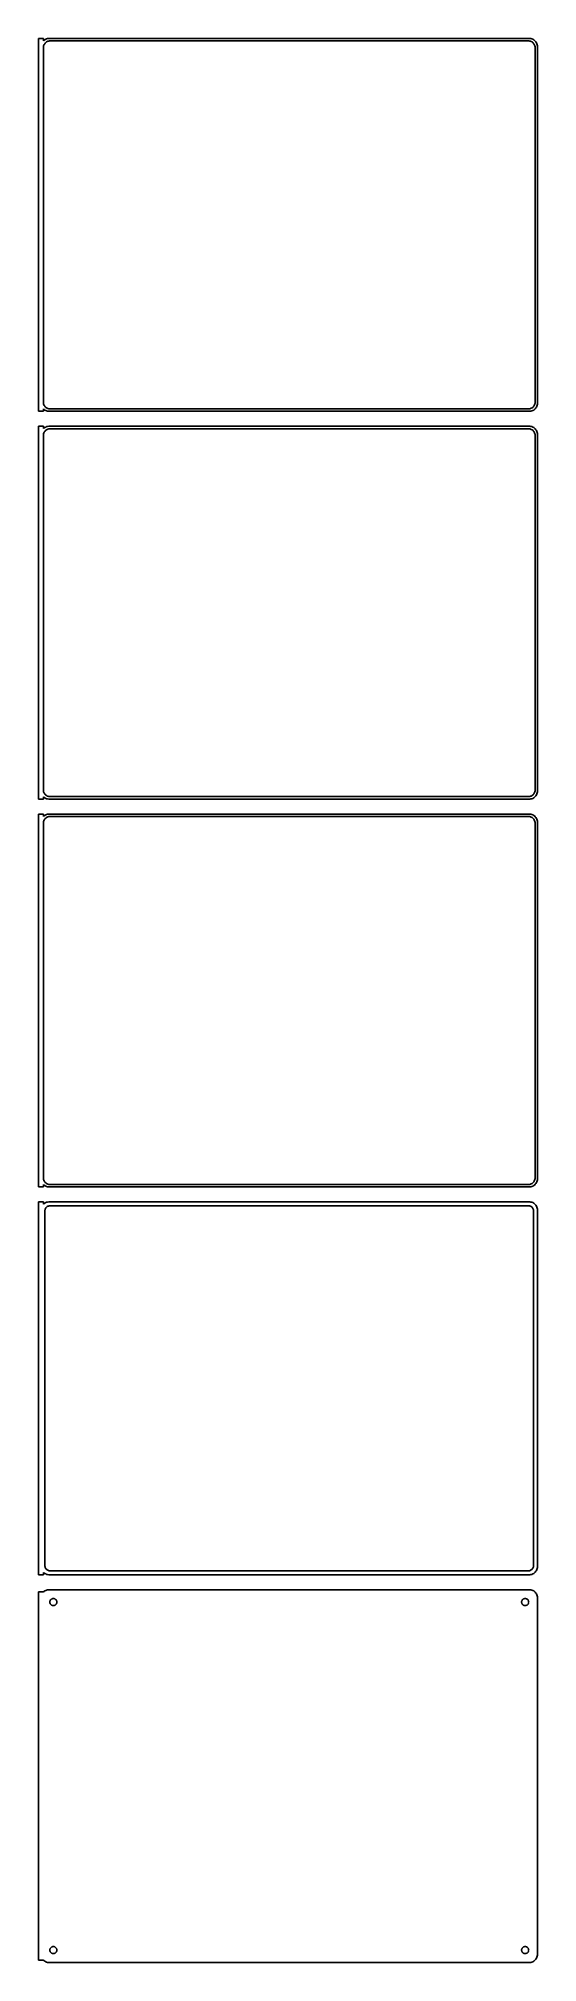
# Model space of a CAD drawing. Header units: metres. Extents: x -152 to 150, y 1058 to 2218.
import ezdxf

# ---------------------------------------------------------------- set-up
doc = ezdxf.new("R2010")
doc.units = ezdxf.units.M

msp = doc.modelspace()

# ---------------------------------------------------------------- linework, layer by layer
for p, q in [((-148.5, 2218.49), (-151.5, 2218.49)), ((-151.5, 2218.49), (-151.5, 1993.51)), ((-148.5, 2217.06), (-148.5, 2218.49)), ((-147.679, 2217.72), (-148.187, 2217.35)), ((-147.129, 2218.02), (-147.679, 2217.72)), ((-146.545, 2218.26), (-147.129, 2218.02)), ((-145.937, 2218.41), (-146.545, 2218.26)), ((-145.314, 2218.49), (-145.937, 2218.41)), ((145.314, 2218.49), (-145.314, 2218.49)), ((145.937, 2218.41), (145.314, 2218.49)), ((146.545, 2218.26), (145.937, 2218.41)), ((147.129, 2218.02), (146.545, 2218.26)), ((147.679, 2217.72), (147.129, 2218.02)), ((148.187, 2217.35), (147.679, 2217.72)), ((-148.187, 2217.35), (-148.5, 2217.06)), ((-148.5, 2213), (-148.468, 2213.5)), ((-148.5, 1999), (-148.5, 2213)), ((-148.468, 2213.5), (-148.374, 2213.99)), ((-148.374, 2213.99), (-148.219, 2214.47)), ((-148.219, 2214.47), (-148.005, 2214.93)), ((-148.005, 2214.93), (-147.736, 2215.35)), ((-147.736, 2215.35), (-147.416, 2215.74)), ((-147.416, 2215.74), (-147.05, 2216.08)), ((-147.05, 2216.08), (-146.643, 2216.38)), ((-146.643, 2216.38), (-146.203, 2216.62)), ((-146.203, 2216.62), (-145.736, 2216.8)), ((-145.736, 2216.8), (-145.25, 2216.93)), ((-145.25, 2216.93), (-144.751, 2216.99)), ((-144.751, 2216.99), (144.751, 2216.99)), ((144.751, 2216.99), (145.25, 2216.93)), ((145.25, 2216.93), (145.736, 2216.8)), ((145.736, 2216.8), (146.203, 2216.62)), ((146.203, 2216.62), (146.643, 2216.38)), ((146.643, 2216.38), (147.05, 2216.08)), ((147.05, 2216.08), (147.416, 2215.74)), ((147.416, 2215.74), (147.736, 2215.35)), ((147.736, 2215.35), (148.005, 2214.93)), ((148.005, 2214.93), (148.219, 2214.47)), ((148.645, 2216.92), (148.187, 2217.35)), ((148.219, 2214.47), (148.374, 2213.99)), ((148.374, 2213.99), (148.468, 2213.5)), ((148.468, 2213.5), (148.5, 2213)), ((148.5, 2213), (148.5, 1999)), ((149.045, 2216.44), (148.645, 2216.92)), ((149.382, 2215.91), (149.045, 2216.44)), ((149.649, 2215.34), (149.382, 2215.91)), ((149.843, 2214.74), (149.649, 2215.34)), ((149.961, 2214.13), (149.843, 2214.74)), ((150, 2213.5), (149.961, 2214.13)), ((150, 1998.5), (150, 2213.5)), ((-148.468, 1998.5), (-148.5, 1999)), ((-148.374, 1998.01), (-148.468, 1998.5)), ((-148.219, 1997.53), (-148.374, 1998.01)), ((-148.005, 1997.07), (-148.219, 1997.53)), ((-147.736, 1996.65), (-148.005, 1997.07)), ((148.005, 1997.07), (147.736, 1996.65)), ((148.219, 1997.53), (148.005, 1997.07)), ((148.374, 1998.01), (148.219, 1997.53)), ((148.468, 1998.5), (148.374, 1998.01)), ((148.5, 1999), (148.468, 1998.5)), ((149.649, 1996.66), (149.843, 1997.26)), ((149.843, 1997.26), (149.961, 1997.87)), ((149.961, 1997.87), (150, 1998.5)), ((-151.5, 1993.51), (-148.5, 1993.51)), ((-148.5, 1994.94), (-148.187, 1994.65)), ((-148.5, 1993.51), (-148.5, 1994.94)), ((-148.187, 1994.65), (-147.679, 1994.28)), ((-147.416, 1996.26), (-147.736, 1996.65)), ((-147.679, 1994.28), (-147.129, 1993.98)), ((-147.05, 1995.92), (-147.416, 1996.26)), ((-147.129, 1993.98), (-146.545, 1993.74)), ((-146.643, 1995.62), (-147.05, 1995.92)), ((-146.203, 1995.38), (-146.643, 1995.62)), ((-146.545, 1993.74), (-145.937, 1993.59)), ((-145.736, 1995.2), (-146.203, 1995.38)), ((-145.937, 1993.59), (-145.314, 1993.51)), ((-145.25, 1995.07), (-145.736, 1995.2)), ((-145.314, 1993.51), (145.314, 1993.51)), ((-144.751, 1995.01), (-145.25, 1995.07)), ((144.751, 1995.01), (-144.751, 1995.01)), ((145.25, 1995.07), (144.751, 1995.01)), ((145.736, 1995.2), (145.25, 1995.07)), ((145.314, 1993.51), (145.937, 1993.59)), ((146.203, 1995.38), (145.736, 1995.2)), ((145.937, 1993.59), (146.545, 1993.74)), ((146.643, 1995.62), (146.203, 1995.38)), ((146.545, 1993.74), (147.129, 1993.98)), ((147.05, 1995.92), (146.643, 1995.62)), ((147.416, 1996.26), (147.05, 1995.92)), ((147.129, 1993.98), (147.679, 1994.28)), ((147.736, 1996.65), (147.416, 1996.26)), ((147.679, 1994.28), (148.187, 1994.65)), ((148.187, 1994.65), (148.645, 1995.08)), ((148.645, 1995.08), (149.045, 1995.56)), ((149.045, 1995.56), (149.382, 1996.09)), ((149.382, 1996.09), (149.649, 1996.66)), ((-148.5, 1984.49), (-151.5, 1984.49)), ((-151.5, 1984.49), (-151.5, 1759.51)), ((-148.5, 1983.06), (-148.5, 1984.49)), ((-148.187, 1983.35), (-148.5, 1983.06)), ((-148.5, 1979), (-148.468, 1979.5)), ((-148.5, 1765), (-148.5, 1979)), ((-148.468, 1979.5), (-148.374, 1979.99)), ((-148.374, 1979.99), (-148.219, 1980.47)), ((-148.219, 1980.47), (-148.005, 1980.93)), ((-147.679, 1983.72), (-148.187, 1983.35)), ((-148.005, 1980.93), (-147.736, 1981.35)), ((-147.736, 1981.35), (-147.416, 1981.74)), ((-147.129, 1984.02), (-147.679, 1983.72)), ((-147.416, 1981.74), (-147.05, 1982.08)), ((-146.545, 1984.26), (-147.129, 1984.02)), ((-147.05, 1982.08), (-146.643, 1982.38)), ((-146.643, 1982.38), (-146.203, 1982.62)), ((-145.937, 1984.41), (-146.545, 1984.26)), ((-146.203, 1982.62), (-145.736, 1982.8)), ((-145.314, 1984.49), (-145.937, 1984.41)), ((-145.736, 1982.8), (-145.25, 1982.93)), ((145.314, 1984.49), (-145.314, 1984.49)), ((-145.25, 1982.93), (-144.751, 1982.99)), ((-144.751, 1982.99), (144.751, 1982.99)), ((144.751, 1982.99), (145.25, 1982.93)), ((145.25, 1982.93), (145.736, 1982.8)), ((145.937, 1984.41), (145.314, 1984.49)), ((145.736, 1982.8), (146.203, 1982.62)), ((146.545, 1984.26), (145.937, 1984.41)), ((146.203, 1982.62), (146.643, 1982.38)), ((147.129, 1984.02), (146.545, 1984.26)), ((146.643, 1982.38), (147.05, 1982.08)), ((147.05, 1982.08), (147.416, 1981.74)), ((147.679, 1983.72), (147.129, 1984.02)), ((147.416, 1981.74), (147.736, 1981.35)), ((148.187, 1983.35), (147.679, 1983.72)), ((147.736, 1981.35), (148.005, 1980.93)), ((148.005, 1980.93), (148.219, 1980.47)), ((148.645, 1982.92), (148.187, 1983.35)), ((148.219, 1980.47), (148.374, 1979.99)), ((148.374, 1979.99), (148.468, 1979.5)), ((148.468, 1979.5), (148.5, 1979)), ((148.5, 1979), (148.5, 1765)), ((149.045, 1982.44), (148.645, 1982.92)), ((149.382, 1981.91), (149.045, 1982.44)), ((149.649, 1981.34), (149.382, 1981.91)), ((149.843, 1980.74), (149.649, 1981.34)), ((149.961, 1980.13), (149.843, 1980.74)), ((150, 1979.5), (149.961, 1980.13)), ((150, 1764.5), (150, 1979.5)), ((-148.468, 1764.5), (-148.5, 1765)), ((148.5, 1765), (148.468, 1764.5)), ((-151.5, 1759.51), (-148.5, 1759.51)), ((-148.5, 1760.94), (-148.187, 1760.65)), ((-148.5, 1759.51), (-148.5, 1760.94)), ((-148.374, 1764.01), (-148.468, 1764.5)), ((-148.219, 1763.53), (-148.374, 1764.01)), ((-148.005, 1763.07), (-148.219, 1763.53)), ((-148.187, 1760.65), (-147.679, 1760.28)), ((-147.736, 1762.65), (-148.005, 1763.07)), ((-147.416, 1762.26), (-147.736, 1762.65)), ((-147.679, 1760.28), (-147.129, 1759.98)), ((-147.05, 1761.92), (-147.416, 1762.26)), ((-147.129, 1759.98), (-146.545, 1759.74)), ((-146.643, 1761.62), (-147.05, 1761.92)), ((-146.203, 1761.38), (-146.643, 1761.62)), ((-146.545, 1759.74), (-145.937, 1759.59)), ((-145.736, 1761.2), (-146.203, 1761.38)), ((-145.937, 1759.59), (-145.314, 1759.51)), ((-145.25, 1761.07), (-145.736, 1761.2)), ((-145.314, 1759.51), (145.314, 1759.51)), ((-144.751, 1761.01), (-145.25, 1761.07)), ((144.751, 1761.01), (-144.751, 1761.01)), ((145.25, 1761.07), (144.751, 1761.01)), ((145.736, 1761.2), (145.25, 1761.07)), ((145.314, 1759.51), (145.937, 1759.59)), ((146.203, 1761.38), (145.736, 1761.2)), ((145.937, 1759.59), (146.545, 1759.74)), ((146.643, 1761.62), (146.203, 1761.38)), ((146.545, 1759.74), (147.129, 1759.98)), ((147.05, 1761.92), (146.643, 1761.62)), ((147.416, 1762.26), (147.05, 1761.92)), ((147.129, 1759.98), (147.679, 1760.28)), ((147.736, 1762.65), (147.416, 1762.26)), ((147.679, 1760.28), (148.187, 1760.65)), ((148.005, 1763.07), (147.736, 1762.65)), ((148.219, 1763.53), (148.005, 1763.07)), ((148.187, 1760.65), (148.645, 1761.08)), ((148.374, 1764.01), (148.219, 1763.53)), ((148.468, 1764.5), (148.374, 1764.01)), ((148.645, 1761.08), (149.045, 1761.56)), ((149.045, 1761.56), (149.382, 1762.09)), ((149.382, 1762.09), (149.649, 1762.66)), ((149.649, 1762.66), (149.843, 1763.26)), ((149.843, 1763.26), (149.961, 1763.87)), ((149.961, 1763.87), (150, 1764.5)), ((-148.5, 1750.49), (-151.5, 1750.49)), ((-151.5, 1750.49), (-151.5, 1525.51)), ((-148.5, 1749.06), (-148.5, 1750.49)), ((-148.187, 1749.35), (-148.5, 1749.06)), ((-148.5, 1745), (-148.468, 1745.5)), ((-148.5, 1531), (-148.5, 1745)), ((-148.468, 1745.5), (-148.374, 1745.99)), ((-148.374, 1745.99), (-148.219, 1746.47)), ((-148.219, 1746.47), (-148.005, 1746.93)), ((-147.679, 1749.72), (-148.187, 1749.35)), ((-148.005, 1746.93), (-147.736, 1747.35)), ((-147.736, 1747.35), (-147.416, 1747.74)), ((-147.129, 1750.02), (-147.679, 1749.72)), ((-147.416, 1747.74), (-147.05, 1748.08)), ((-146.545, 1750.26), (-147.129, 1750.02)), ((-147.05, 1748.08), (-146.643, 1748.38)), ((-146.643, 1748.38), (-146.203, 1748.62)), ((-145.937, 1750.41), (-146.545, 1750.26)), ((-146.203, 1748.62), (-145.736, 1748.8)), ((-145.314, 1750.49), (-145.937, 1750.41)), ((-145.736, 1748.8), (-145.25, 1748.93)), ((145.314, 1750.49), (-145.314, 1750.49)), ((-145.25, 1748.93), (-144.751, 1748.99)), ((-144.751, 1748.99), (144.751, 1748.99)), ((144.751, 1748.99), (145.25, 1748.93)), ((145.25, 1748.93), (145.736, 1748.8)), ((145.937, 1750.41), (145.314, 1750.49)), ((145.736, 1748.8), (146.203, 1748.62)), ((146.545, 1750.26), (145.937, 1750.41)), ((146.203, 1748.62), (146.643, 1748.38)), ((147.129, 1750.02), (146.545, 1750.26)), ((146.643, 1748.38), (147.05, 1748.08)), ((147.05, 1748.08), (147.416, 1747.74)), ((147.679, 1749.72), (147.129, 1750.02)), ((147.416, 1747.74), (147.736, 1747.35)), ((148.187, 1749.35), (147.679, 1749.72)), ((147.736, 1747.35), (148.005, 1746.93)), ((148.005, 1746.93), (148.219, 1746.47)), ((148.645, 1748.92), (148.187, 1749.35)), ((148.219, 1746.47), (148.374, 1745.99)), ((148.374, 1745.99), (148.468, 1745.5)), ((148.468, 1745.5), (148.5, 1745)), ((148.5, 1745), (148.5, 1531)), ((149.045, 1748.44), (148.645, 1748.92)), ((149.382, 1747.91), (149.045, 1748.44)), ((149.649, 1747.34), (149.382, 1747.91)), ((149.843, 1746.74), (149.649, 1747.34)), ((149.961, 1746.13), (149.843, 1746.74)), ((150, 1745.5), (149.961, 1746.13)), ((150, 1530.5), (150, 1745.5)), ((-151.5, 1525.51), (-148.5, 1525.51)), ((-148.468, 1530.5), (-148.5, 1531)), ((-148.5, 1526.94), (-148.187, 1526.65)), ((-148.5, 1525.51), (-148.5, 1526.94)), ((-148.374, 1530.01), (-148.468, 1530.5)), ((-148.219, 1529.53), (-148.374, 1530.01)), ((-148.005, 1529.07), (-148.219, 1529.53)), ((-148.187, 1526.65), (-147.679, 1526.28)), ((-147.736, 1528.65), (-148.005, 1529.07)), ((-147.416, 1528.26), (-147.736, 1528.65)), ((-147.679, 1526.28), (-147.129, 1525.98)), ((-147.05, 1527.92), (-147.416, 1528.26)), ((-147.129, 1525.98), (-146.545, 1525.74)), ((-146.643, 1527.62), (-147.05, 1527.92)), ((-146.203, 1527.38), (-146.643, 1527.62)), ((-146.545, 1525.74), (-145.937, 1525.59)), ((-145.736, 1527.2), (-146.203, 1527.38)), ((-145.937, 1525.59), (-145.314, 1525.51)), ((-145.25, 1527.07), (-145.736, 1527.2)), ((-145.314, 1525.51), (145.314, 1525.51)), ((-144.751, 1527.01), (-145.25, 1527.07)), ((144.751, 1527.01), (-144.751, 1527.01)), ((145.25, 1527.07), (144.751, 1527.01)), ((145.736, 1527.2), (145.25, 1527.07)), ((145.314, 1525.51), (145.937, 1525.59)), ((146.203, 1527.38), (145.736, 1527.2)), ((145.937, 1525.59), (146.545, 1525.74)), ((146.643, 1527.62), (146.203, 1527.38)), ((146.545, 1525.74), (147.129, 1525.98)), ((147.05, 1527.92), (146.643, 1527.62)), ((147.416, 1528.26), (147.05, 1527.92)), ((147.129, 1525.98), (147.679, 1526.28)), ((147.736, 1528.65), (147.416, 1528.26)), ((147.679, 1526.28), (148.187, 1526.65)), ((148.005, 1529.07), (147.736, 1528.65)), ((148.219, 1529.53), (148.005, 1529.07)), ((148.187, 1526.65), (148.645, 1527.08)), ((148.374, 1530.01), (148.219, 1529.53)), ((148.468, 1530.5), (148.374, 1530.01)), ((148.5, 1531), (148.468, 1530.5)), ((148.645, 1527.08), (149.045, 1527.56)), ((149.045, 1527.56), (149.382, 1528.09)), ((149.382, 1528.09), (149.649, 1528.66)), ((149.649, 1528.66), (149.843, 1529.26)), ((149.843, 1529.26), (149.961, 1529.87)), ((149.961, 1529.87), (150, 1530.5)), ((-148.5, 1516.48), (-151.5, 1516.48)), ((-151.5, 1516.48), (-151.5, 1291.52)), ((-148.5, 1515.06), (-148.5, 1516.48)), ((-148.187, 1515.35), (-148.5, 1515.06)), ((-147.679, 1515.72), (-148.187, 1515.35)), ((-147.129, 1516.02), (-147.679, 1515.72)), ((-147.613, 1511), (-147.588, 1511.39)), ((-147.613, 1297), (-147.613, 1511)), ((-147.588, 1511.39), (-147.515, 1511.77)), ((-147.515, 1511.77), (-147.394, 1512.15)), ((-147.394, 1512.15), (-147.228, 1512.5)), ((-147.228, 1512.5), (-147.018, 1512.83)), ((-146.545, 1516.26), (-147.129, 1516.02)), ((-147.018, 1512.83), (-146.769, 1513.13)), ((-146.769, 1513.13), (-146.484, 1513.4)), ((-145.937, 1516.41), (-146.545, 1516.26)), ((-146.484, 1513.4), (-146.168, 1513.63)), ((-146.168, 1513.63), (-145.825, 1513.82)), ((-145.314, 1516.49), (-145.937, 1516.41)), ((-145.825, 1513.82), (-145.462, 1513.96)), ((-145.462, 1513.96), (-145.083, 1514.06)), ((145.314, 1516.49), (-145.314, 1516.49)), ((-145.083, 1514.06), (-144.695, 1514.11)), ((-144.695, 1514.11), (144.695, 1514.11)), ((144.695, 1514.11), (145.083, 1514.06)), ((145.083, 1514.06), (145.462, 1513.96)), ((145.937, 1516.41), (145.314, 1516.49)), ((145.462, 1513.96), (145.825, 1513.82)), ((145.825, 1513.82), (146.168, 1513.63)), ((146.545, 1516.26), (145.937, 1516.41)), ((146.168, 1513.63), (146.484, 1513.4)), ((146.484, 1513.4), (146.769, 1513.13)), ((147.129, 1516.02), (146.545, 1516.26)), ((146.769, 1513.13), (147.018, 1512.83)), ((147.018, 1512.83), (147.228, 1512.5)), ((147.679, 1515.72), (147.129, 1516.02)), ((147.228, 1512.5), (147.394, 1512.15)), ((147.394, 1512.15), (147.515, 1511.77)), ((147.515, 1511.77), (147.588, 1511.39)), ((147.588, 1511.39), (147.613, 1511)), ((147.613, 1511), (147.613, 1297)), ((148.187, 1515.35), (147.679, 1515.72)), ((148.645, 1514.92), (148.187, 1515.35)), ((149.045, 1514.44), (148.645, 1514.92)), ((149.382, 1513.91), (149.045, 1514.44)), ((149.649, 1513.34), (149.382, 1513.91)), ((149.843, 1512.74), (149.649, 1513.34)), ((149.961, 1512.13), (149.843, 1512.74)), ((150, 1511.5), (149.961, 1512.13)), ((150, 1296.5), (150, 1511.5)), ((-151.5, 1291.52), (-148.5, 1291.52)), ((-148.5, 1291.52), (-148.5, 1292.94)), ((-148.5, 1292.94), (-148.187, 1292.65)), ((-148.187, 1292.65), (-147.679, 1292.28)), ((-147.679, 1292.28), (-147.129, 1291.98)), ((-147.588, 1296.61), (-147.613, 1297)), ((-147.515, 1296.23), (-147.588, 1296.61)), ((-147.394, 1295.85), (-147.515, 1296.23)), ((-147.228, 1295.5), (-147.394, 1295.85)), ((-147.018, 1295.17), (-147.228, 1295.5)), ((-147.129, 1291.98), (-146.545, 1291.74)), ((-146.769, 1294.87), (-147.018, 1295.17)), ((-146.484, 1294.6), (-146.769, 1294.87)), ((-146.545, 1291.74), (-145.937, 1291.59)), ((-146.168, 1294.37), (-146.484, 1294.6)), ((-145.825, 1294.18), (-146.168, 1294.37)), ((-145.937, 1291.59), (-145.314, 1291.51)), ((-145.462, 1294.04), (-145.825, 1294.18)), ((-145.083, 1293.94), (-145.462, 1294.04)), ((-145.314, 1291.51), (145.314, 1291.51)), ((-144.695, 1293.89), (-145.083, 1293.94)), ((144.695, 1293.89), (-144.695, 1293.89)), ((145.083, 1293.94), (144.695, 1293.89)), ((145.462, 1294.04), (145.083, 1293.94)), ((145.314, 1291.51), (145.937, 1291.59)), ((145.825, 1294.18), (145.462, 1294.04)), ((146.168, 1294.37), (145.825, 1294.18)), ((145.937, 1291.59), (146.545, 1291.74)), ((146.484, 1294.6), (146.168, 1294.37)), ((146.769, 1294.87), (146.484, 1294.6)), ((146.545, 1291.74), (147.129, 1291.98)), ((147.018, 1295.17), (146.769, 1294.87)), ((147.228, 1295.5), (147.018, 1295.17)), ((147.129, 1291.98), (147.679, 1292.28)), ((147.394, 1295.85), (147.228, 1295.5)), ((147.515, 1296.23), (147.394, 1295.85)), ((147.588, 1296.61), (147.515, 1296.23)), ((147.613, 1297), (147.588, 1296.61)), ((147.679, 1292.28), (148.187, 1292.65)), ((148.187, 1292.65), (148.645, 1293.08)), ((148.645, 1293.08), (149.045, 1293.56)), ((149.045, 1293.56), (149.382, 1294.09)), ((149.382, 1294.09), (149.649, 1294.66)), ((149.649, 1294.66), (149.843, 1295.26)), ((149.843, 1295.26), (149.961, 1295.87)), ((149.961, 1295.87), (150, 1296.5)), ((-148.5, 1281.15), (-151.5, 1281.15)), ((-151.5, 1281.15), (-151.5, 1058.85)), ((-148.187, 1281.35), (-148.5, 1281.06)), ((-148.5, 1281.06), (-148.5, 1281.15)), ((-147.679, 1281.72), (-148.187, 1281.35)), ((-147.129, 1282.02), (-147.679, 1281.72)), ((-146.545, 1282.26), (-147.129, 1282.02)), ((-145.937, 1282.41), (-146.545, 1282.26)), ((-145.314, 1282.49), (-145.937, 1282.41)), ((145.314, 1282.49), (-145.314, 1282.49)), ((-143.16, 1277.03), (-142.9, 1277.1)), ((-142.9, 1277.1), (-142.634, 1277.13)), ((-142.634, 1277.13), (-142.366, 1277.13)), ((-142.366, 1277.13), (-142.1, 1277.1)), ((-142.1, 1277.1), (-141.84, 1277.03)), ((141.84, 1277.03), (142.1, 1277.1)), ((142.1, 1277.1), (142.366, 1277.13)), ((142.366, 1277.13), (142.634, 1277.13)), ((142.634, 1277.13), (142.9, 1277.1)), ((142.9, 1277.1), (143.16, 1277.03)), ((145.937, 1282.41), (145.314, 1282.49)), ((146.545, 1282.26), (145.937, 1282.41)), ((147.129, 1282.02), (146.545, 1282.26)), ((147.679, 1281.72), (147.129, 1282.02)), ((148.187, 1281.35), (147.679, 1281.72)), ((148.645, 1280.92), (148.187, 1281.35)), ((149.045, 1280.44), (148.645, 1280.92)), ((149.382, 1279.91), (149.045, 1280.44)), ((149.649, 1279.34), (149.382, 1279.91)), ((149.843, 1278.74), (149.649, 1279.34)), ((149.961, 1278.13), (149.843, 1278.74)), ((150, 1277.5), (149.961, 1278.13)), ((150, 1062.5), (150, 1277.5)), ((-144.635, 1275), (-144.618, 1275.27)), ((-144.618, 1274.73), (-144.635, 1275)), ((-144.618, 1275.27), (-144.568, 1275.53)), ((-144.568, 1274.47), (-144.618, 1274.73)), ((-144.568, 1275.53), (-144.485, 1275.79)), ((-144.485, 1274.21), (-144.568, 1274.47)), ((-144.485, 1275.79), (-144.371, 1276.03)), ((-144.371, 1273.97), (-144.485, 1274.21)), ((-144.371, 1276.03), (-144.227, 1276.26)), ((-144.227, 1273.74), (-144.371, 1273.97)), ((-144.227, 1276.26), (-144.057, 1276.46)), ((-144.057, 1273.54), (-144.227, 1273.74)), ((-144.057, 1276.46), (-143.861, 1276.65)), ((-143.861, 1273.35), (-144.057, 1273.54)), ((-143.861, 1276.65), (-143.644, 1276.8)), ((-143.644, 1273.2), (-143.861, 1273.35)), ((-143.644, 1276.8), (-143.409, 1276.93)), ((-143.409, 1273.07), (-143.644, 1273.2)), ((-143.409, 1276.93), (-143.16, 1277.03)), ((-143.16, 1272.97), (-143.409, 1273.07)), ((-142.9, 1272.9), (-143.16, 1272.97)), ((-142.634, 1272.87), (-142.9, 1272.9)), ((-142.366, 1272.87), (-142.634, 1272.87)), ((-142.1, 1272.9), (-142.366, 1272.87)), ((-141.84, 1272.97), (-142.1, 1272.9)), ((-141.84, 1277.03), (-141.591, 1276.93)), ((-141.591, 1273.07), (-141.84, 1272.97)), ((-141.591, 1276.93), (-141.356, 1276.8)), ((-141.356, 1273.2), (-141.591, 1273.07)), ((-141.356, 1276.8), (-141.139, 1276.65)), ((-141.139, 1273.35), (-141.356, 1273.2)), ((-141.139, 1276.65), (-140.943, 1276.46)), ((-140.943, 1273.54), (-141.139, 1273.35)), ((-140.943, 1276.46), (-140.773, 1276.26)), ((-140.773, 1273.74), (-140.943, 1273.54)), ((-140.773, 1276.26), (-140.629, 1276.03)), ((-140.629, 1273.97), (-140.773, 1273.74)), ((-140.629, 1276.03), (-140.515, 1275.79)), ((-140.515, 1274.21), (-140.629, 1273.97)), ((-140.515, 1275.79), (-140.432, 1275.53)), ((-140.432, 1274.47), (-140.515, 1274.21)), ((-140.432, 1275.53), (-140.382, 1275.27)), ((-140.382, 1274.73), (-140.432, 1274.47)), ((-140.382, 1275.27), (-140.365, 1275)), ((-140.365, 1275), (-140.382, 1274.73)), ((140.365, 1275), (140.382, 1275.27)), ((140.382, 1274.73), (140.365, 1275)), ((140.382, 1275.27), (140.432, 1275.53)), ((140.432, 1274.47), (140.382, 1274.73)), ((140.432, 1275.53), (140.515, 1275.79)), ((140.515, 1274.21), (140.432, 1274.47)), ((140.515, 1275.79), (140.629, 1276.03)), ((140.629, 1273.97), (140.515, 1274.21)), ((140.629, 1276.03), (140.773, 1276.26)), ((140.773, 1273.74), (140.629, 1273.97)), ((140.773, 1276.26), (140.943, 1276.46)), ((140.943, 1273.54), (140.773, 1273.74)), ((140.943, 1276.46), (141.139, 1276.65)), ((141.139, 1273.35), (140.943, 1273.54)), ((141.139, 1276.65), (141.356, 1276.8)), ((141.356, 1273.2), (141.139, 1273.35)), ((141.356, 1276.8), (141.591, 1276.93)), ((141.591, 1273.07), (141.356, 1273.2)), ((141.591, 1276.93), (141.84, 1277.03)), ((141.84, 1272.97), (141.591, 1273.07)), ((142.1, 1272.9), (141.84, 1272.97)), ((142.366, 1272.87), (142.1, 1272.9)), ((142.634, 1272.87), (142.366, 1272.87)), ((142.9, 1272.9), (142.634, 1272.87)), ((143.16, 1272.97), (142.9, 1272.9)), ((143.16, 1277.03), (143.409, 1276.93)), ((143.409, 1273.07), (143.16, 1272.97)), ((143.409, 1276.93), (143.644, 1276.8)), ((143.644, 1273.2), (143.409, 1273.07)), ((143.644, 1276.8), (143.861, 1276.65)), ((143.861, 1273.35), (143.644, 1273.2)), ((143.861, 1276.65), (144.057, 1276.46)), ((144.057, 1273.54), (143.861, 1273.35)), ((144.057, 1276.46), (144.227, 1276.26)), ((144.227, 1273.74), (144.057, 1273.54)), ((144.227, 1276.26), (144.371, 1276.03)), ((144.371, 1273.97), (144.227, 1273.74)), ((144.371, 1276.03), (144.485, 1275.79)), ((144.485, 1274.21), (144.371, 1273.97)), ((144.485, 1275.79), (144.568, 1275.53)), ((144.568, 1274.47), (144.485, 1274.21)), ((144.568, 1275.53), (144.618, 1275.27)), ((144.618, 1274.73), (144.568, 1274.47)), ((144.618, 1275.27), (144.635, 1275)), ((144.635, 1275), (144.618, 1274.73)), ((-151.5, 1058.85), (-148.5, 1058.85)), ((-148.5, 1058.85), (-148.5, 1058.94)), ((-148.5, 1058.94), (-148.187, 1058.65)), ((-148.187, 1058.65), (-147.679, 1058.28)), ((-147.679, 1058.28), (-147.129, 1057.98)), ((-147.129, 1057.98), (-146.545, 1057.74)), ((-146.545, 1057.74), (-145.937, 1057.59)), ((-145.937, 1057.59), (-145.314, 1057.51)), ((-145.314, 1057.51), (145.314, 1057.51)), ((-144.635, 1065), (-144.618, 1065.27)), ((-144.618, 1064.73), (-144.635, 1065)), ((-144.618, 1065.27), (-144.568, 1065.53)), ((-144.568, 1064.47), (-144.618, 1064.73)), ((-144.568, 1065.53), (-144.485, 1065.79)), ((-144.485, 1064.21), (-144.568, 1064.47)), ((-144.485, 1065.79), (-144.371, 1066.03)), ((-144.371, 1063.97), (-144.485, 1064.21)), ((-144.371, 1066.03), (-144.227, 1066.26)), ((-144.227, 1063.74), (-144.371, 1063.97)), ((-144.227, 1066.26), (-144.057, 1066.46)), ((-144.057, 1063.54), (-144.227, 1063.74)), ((-144.057, 1066.46), (-143.861, 1066.65)), ((-143.861, 1063.35), (-144.057, 1063.54)), ((-143.861, 1066.65), (-143.644, 1066.8)), ((-143.644, 1063.2), (-143.861, 1063.35)), ((-143.644, 1066.8), (-143.409, 1066.93)), ((-143.409, 1063.07), (-143.644, 1063.2)), ((-143.409, 1066.93), (-143.16, 1067.03)), ((-143.16, 1062.97), (-143.409, 1063.07)), ((-143.16, 1067.03), (-142.9, 1067.1)), ((-142.9, 1062.9), (-143.16, 1062.97)), ((-142.9, 1067.1), (-142.634, 1067.13)), ((-142.634, 1062.87), (-142.9, 1062.9)), ((-142.634, 1067.13), (-142.366, 1067.13)), ((-142.366, 1062.87), (-142.634, 1062.87)), ((-142.366, 1067.13), (-142.1, 1067.1)), ((-142.1, 1062.9), (-142.366, 1062.87)), ((-142.1, 1067.1), (-141.84, 1067.03)), ((-141.84, 1062.97), (-142.1, 1062.9)), ((-141.84, 1067.03), (-141.591, 1066.93)), ((-141.591, 1063.07), (-141.84, 1062.97)), ((-141.591, 1066.93), (-141.356, 1066.8)), ((-141.356, 1063.2), (-141.591, 1063.07)), ((-141.356, 1066.8), (-141.139, 1066.65)), ((-141.139, 1063.35), (-141.356, 1063.2)), ((-141.139, 1066.65), (-140.943, 1066.46)), ((-140.943, 1063.54), (-141.139, 1063.35)), ((-140.943, 1066.46), (-140.773, 1066.26)), ((-140.773, 1063.74), (-140.943, 1063.54)), ((-140.773, 1066.26), (-140.629, 1066.03)), ((-140.629, 1063.97), (-140.773, 1063.74)), ((-140.629, 1066.03), (-140.515, 1065.79)), ((-140.515, 1064.21), (-140.629, 1063.97)), ((-140.515, 1065.79), (-140.432, 1065.53)), ((-140.432, 1064.47), (-140.515, 1064.21)), ((-140.432, 1065.53), (-140.382, 1065.27)), ((-140.382, 1064.73), (-140.432, 1064.47)), ((-140.382, 1065.27), (-140.365, 1065)), ((-140.365, 1065), (-140.382, 1064.73)), ((140.365, 1065), (140.382, 1065.27)), ((140.382, 1064.73), (140.365, 1065)), ((140.382, 1065.27), (140.432, 1065.53)), ((140.432, 1064.47), (140.382, 1064.73)), ((140.432, 1065.53), (140.515, 1065.79)), ((140.515, 1064.21), (140.432, 1064.47)), ((140.515, 1065.79), (140.629, 1066.03)), ((140.629, 1063.97), (140.515, 1064.21)), ((140.629, 1066.03), (140.773, 1066.26)), ((140.773, 1063.74), (140.629, 1063.97)), ((140.773, 1066.26), (140.943, 1066.46)), ((140.943, 1063.54), (140.773, 1063.74)), ((140.943, 1066.46), (141.139, 1066.65)), ((141.139, 1063.35), (140.943, 1063.54)), ((141.139, 1066.65), (141.356, 1066.8)), ((141.356, 1063.2), (141.139, 1063.35)), ((141.356, 1066.8), (141.591, 1066.93)), ((141.591, 1063.07), (141.356, 1063.2)), ((141.591, 1066.93), (141.84, 1067.03)), ((141.84, 1062.97), (141.591, 1063.07)), ((141.84, 1067.03), (142.1, 1067.1)), ((142.1, 1062.9), (141.84, 1062.97)), ((142.1, 1067.1), (142.366, 1067.13)), ((142.366, 1062.87), (142.1, 1062.9)), ((142.366, 1067.13), (142.634, 1067.13)), ((142.634, 1062.87), (142.366, 1062.87)), ((142.634, 1067.13), (142.9, 1067.1)), ((142.9, 1062.9), (142.634, 1062.87)), ((142.9, 1067.1), (143.16, 1067.03)), ((143.16, 1062.97), (142.9, 1062.9)), ((143.16, 1067.03), (143.409, 1066.93)), ((143.409, 1063.07), (143.16, 1062.97)), ((143.409, 1066.93), (143.644, 1066.8)), ((143.644, 1063.2), (143.409, 1063.07)), ((143.644, 1066.8), (143.861, 1066.65)), ((143.861, 1063.35), (143.644, 1063.2)), ((143.861, 1066.65), (144.057, 1066.46)), ((144.057, 1063.54), (143.861, 1063.35)), ((144.057, 1066.46), (144.227, 1066.26)), ((144.227, 1063.74), (144.057, 1063.54)), ((144.227, 1066.26), (144.371, 1066.03)), ((144.371, 1063.97), (144.227, 1063.74)), ((144.371, 1066.03), (144.485, 1065.79)), ((144.485, 1064.21), (144.371, 1063.97)), ((144.485, 1065.79), (144.568, 1065.53)), ((144.568, 1064.47), (144.485, 1064.21)), ((144.568, 1065.53), (144.618, 1065.27)), ((144.618, 1064.73), (144.568, 1064.47)), ((144.618, 1065.27), (144.635, 1065)), ((144.635, 1065), (144.618, 1064.73)), ((145.314, 1057.51), (145.937, 1057.59)), ((145.937, 1057.59), (146.545, 1057.74)), ((146.545, 1057.74), (147.129, 1057.98)), ((147.129, 1057.98), (147.679, 1058.28)), ((147.679, 1058.28), (148.187, 1058.65)), ((148.187, 1058.65), (148.645, 1059.08)), ((148.645, 1059.08), (149.045, 1059.56)), ((149.045, 1059.56), (149.382, 1060.09)), ((149.382, 1060.09), (149.649, 1060.66)), ((149.649, 1060.66), (149.843, 1061.26)), ((149.843, 1061.26), (149.961, 1061.87)), ((149.961, 1061.87), (150, 1062.5))]:
    msp.add_line(p, q)

doc.saveas('drawing.dxf')
